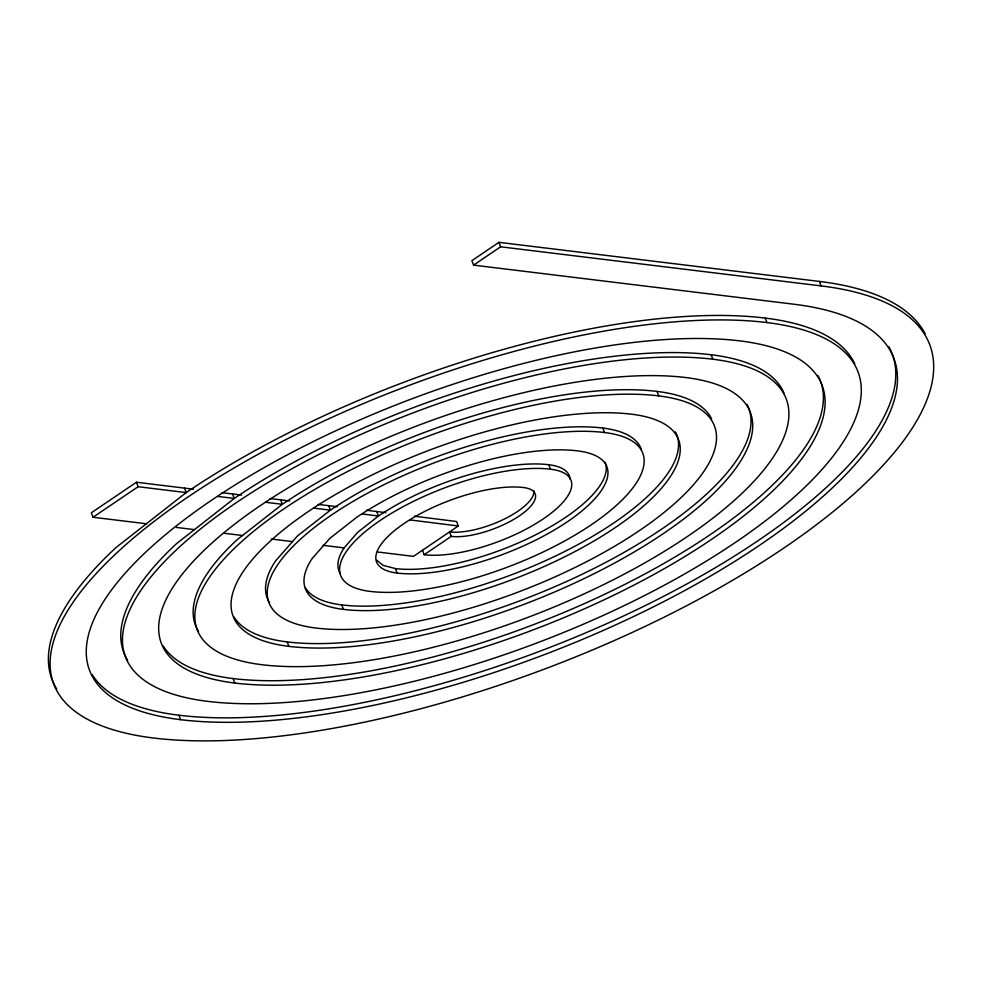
<?xml version="1.0" encoding="UTF-8"?>
<svg xmlns="http://www.w3.org/2000/svg" width="982" height="982" viewBox="0 0 982 982"><rect width="100%" height="100%" fill="white"/><g stroke="black" fill="none" stroke-linecap="round" stroke-linejoin="round"><path stroke-width="1.47" d="M340.386 573.832A127.832 45.184 -20.7 0 1 344.081 547.895L357.829 532.183L378.451 516.041A127.832 45.184 -20.7 0 1 548.766 464.719A89.485 31.633 -20.7 0 1 570.039 479.13M193.515 489.208L136.437 482.236L91.326 512.788L93.02 517.256L146.367 523.774M93.02 517.256L138.131 486.716L186.187 492.583A434.621 153.634 -20.7 0 1 765.248 318.082A396.274 140.07 -20.7 0 1 854.77 363.77M925.118 333.733A472.98 167.185 -20.7 0 0 819.381 281.429L498.942 242.333L471.876 260.66L473.57 265.128L794.008 304.236A434.621 153.634 -20.7 0 1 759.687 545.194A434.621 153.634 -20.7 0 1 180.614 719.683L178.933 715.215A396.274 140.07 -20.7 0 1 92.222 674.683M473.57 265.128L500.636 246.801L821.062 285.897A472.98 167.185 -20.7 0 1 783.71 548.128A472.98 167.185 -20.7 0 1 153.56 738.01A434.621 153.634 -20.7 0 1 187.881 497.052A434.621 153.634 -20.7 0 1 766.942 322.562L765.248 318.082M414.367 516.201L456.605 521.516L458.299 525.984L413.459 556.364L377.346 551.958M422.481 550.251L424.175 554.72L451.229 536.393A51.138 18.069 -20.7 0 0 519.355 515.869A51.138 18.069 -20.7 0 0 523.394 487.514A89.485 31.633 -20.7 0 0 404.179 523.443A89.485 31.633 -20.7 0 0 397.109 573.058A127.832 45.184 -20.7 0 0 567.424 521.737A127.832 45.184 -20.7 0 0 577.514 450.861A165.848 58.625 -20.7 0 0 356.552 517.44L329.805 538.394L311.969 558.783A165.848 58.625 -20.7 0 0 343.454 609.392A204.195 72.177 -20.7 0 0 615.518 527.408A204.195 72.177 -20.7 0 0 631.635 414.208A242.873 85.851 -20.7 0 0 308.041 511.72A242.873 85.851 -20.7 0 0 288.868 646.365A281.233 99.403 -20.7 0 0 663.55 533.459A281.233 99.403 -20.7 0 0 685.755 377.542A319.58 112.967 -20.7 0 0 259.985 505.853A319.58 112.967 -20.7 0 0 234.735 683.03A357.927 126.518 -20.7 0 0 711.619 539.327A357.927 126.518 -20.7 0 0 739.888 340.889A396.274 140.07 -20.7 0 0 211.916 499.985A396.274 140.07 -20.7 0 0 180.614 719.683M318.18 504.417L337.329 506.687M222.055 492.682L241.572 495.063M270.111 498.549L289.641 500.93M366.446 510.223L385.766 512.665M217.734 496.426L234.256 498.439A357.927 126.518 -20.7 0 1 711.128 354.748A319.58 112.967 -20.7 0 1 784.385 394.028M265.803 502.293L282.325 504.306A281.233 99.403 -20.7 0 1 657.007 391.401A242.873 85.851 -20.7 0 1 711.619 418.86M313.859 508.16L330.382 510.174A204.526 72.3 -20.7 0 1 602.887 428.054A166.179 58.736 -20.7 0 1 641.099 448.811M176.404 527.432L194.424 529.629M224.473 533.3L242.493 535.497M271.265 539.008L292.501 541.598M323.103 545.329L344.081 547.895M410.022 519.92L458.299 525.984M362.235 513.93L378.451 516.041L376.757 511.561M605.121 462.105A127.832 45.184 -20.7 0 1 536.111 534.564A127.832 45.184 -20.7 0 1 395.415 568.578L383.054 565.35L376.867 560.28M819.381 281.429L821.062 285.897M711.128 354.748L712.822 359.216A319.58 112.967 -20.7 0 1 687.584 536.393A319.58 112.967 -20.7 0 1 261.801 664.704A281.233 99.403 -20.7 0 1 284.007 508.786A281.233 99.403 -20.7 0 1 658.701 395.881L657.007 391.401M602.887 428.054L604.581 432.534A166.179 58.736 -20.7 0 1 591.459 524.67A166.179 58.736 -20.7 0 1 370.042 591.385A127.832 45.184 -20.7 0 1 380.144 520.509A127.832 45.184 -20.7 0 1 550.46 469.187L548.766 464.719M498.942 242.333L500.636 246.801M451.229 536.393L449.535 531.925A51.138 18.069 -20.7 0 0 504.367 519.036A51.138 18.069 -20.7 0 0 533.754 490.472M395.415 568.578L397.109 573.058M328.7 505.693L330.382 510.174L297.399 536L275.39 561.139A204.526 72.3 -20.7 0 0 269.485 602.653M305.476 587.96A165.848 58.625 -20.7 0 0 341.761 604.912L343.454 609.392M280.631 499.838L282.325 504.306L236.969 539.83A281.233 99.403 -20.7 0 0 198.573 631.463M232.562 493.971L234.256 498.439L176.527 543.647A357.927 126.518 -20.7 0 0 127.672 660.272M234.035 617.052A242.873 85.851 -20.7 0 0 287.174 641.897L288.868 646.365M184.493 488.103L186.187 492.583L116.097 547.477A434.621 153.634 -20.7 0 0 56.772 689.094M163.122 645.874A319.58 112.967 -20.7 0 0 233.053 678.55L234.735 683.03M136.437 482.236L138.131 486.716M550.46 469.187A89.485 31.633 -20.7 0 1 543.39 518.803A89.485 31.633 -20.7 0 1 424.175 554.72M604.581 432.534A204.526 72.3 -20.7 0 0 332.076 514.642A204.526 72.3 -20.7 0 0 315.922 628.038A242.873 85.851 -20.7 0 0 639.515 530.525A242.873 85.851 -20.7 0 0 658.701 395.881M712.822 359.216A357.927 126.518 -20.7 0 0 235.95 502.919A357.927 126.518 -20.7 0 0 207.681 701.357A396.274 140.07 -20.7 0 0 735.653 542.26A396.274 140.07 -20.7 0 0 766.942 322.562M888.919 346.781A434.621 153.634 -20.7 0 1 665.796 595.19A434.621 153.634 -20.7 0 1 178.933 715.215M818.018 375.627A357.927 126.518 -20.7 0 1 633.341 580.055A357.927 126.518 -20.7 0 1 233.053 678.55M747.032 404.351A281.233 99.403 -20.7 0 1 601.058 564.834A281.233 99.403 -20.7 0 1 287.174 641.897M675.358 431.871A204.195 72.177 -20.7 0 1 570.444 548.557A204.195 72.177 -20.7 0 1 341.761 604.912"/></g></svg>
